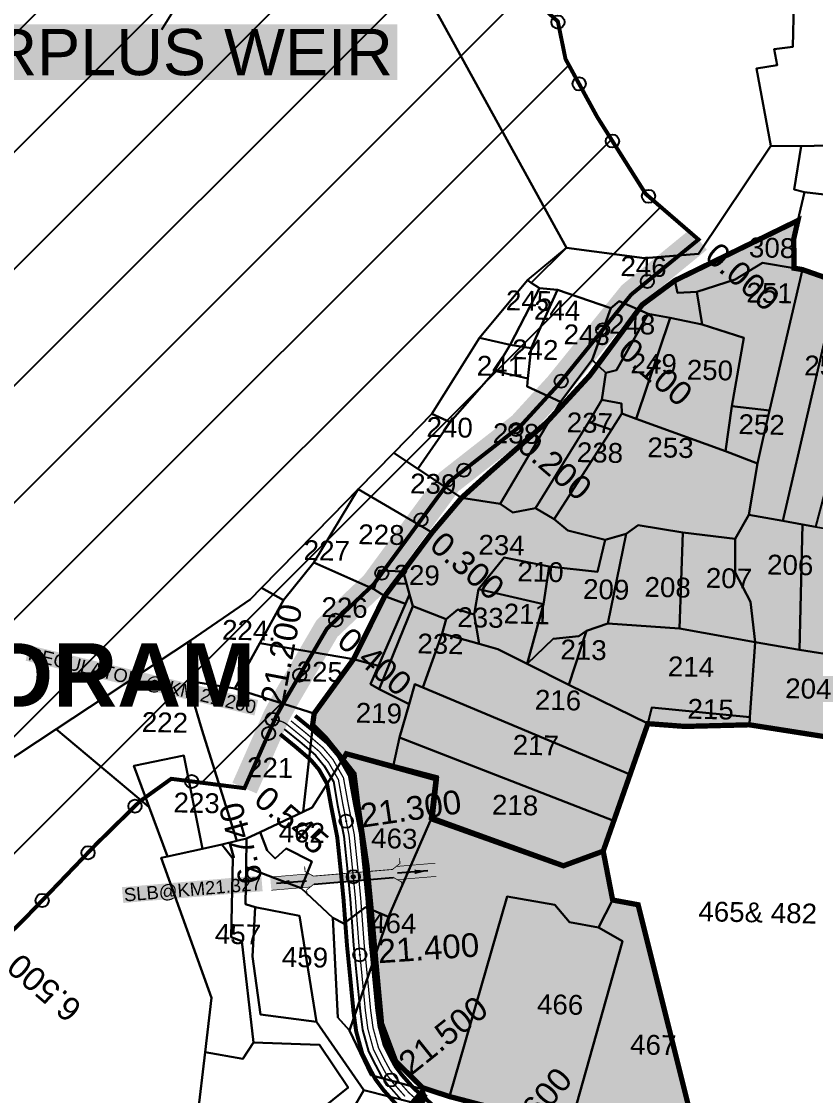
# Model space of a CAD drawing. Header units: millimetres. Extents: x 191342 to 235284, y 1600297 to 1616674.
# Drawn here: x 193199 to 193800, y 1608904 to 1609716 of the extents above; entities that cross this region are included whole.
import ezdxf
from ezdxf.enums import TextEntityAlignment as Align

# ---------------------------------------------------------------- set-up
doc = ezdxf.new("R2010")
doc.units = ezdxf.units.MM
doc.header["$LTSCALE"] = 15
doc.header["$PDMODE"] = 32
doc.header["$PDSIZE"] = 10
doc.linetypes.add('ACAD_ISO02W100', pattern=[15, 12, -3])
doc.linetypes.add('HIDDEN2', pattern=[0.1875, 0.125, -0.0625])
for name, color, linetype in [('CANAL1', 7, 'Continuous'), ('CSMark', 72, 'Continuous'), ('PLOT', 7, 'Continuous'), ('PLOT NO', 7, 'Continuous'), ('PLOTS NO', 7, 'Continuous'), ('STRUCTURE', 5, 'Continuous'), ('TEXT', 1, 'Continuous'), ('text2', 7, 'Continuous'), ('WUA-10', 3, 'Continuous')]:
    doc.layers.add(name, color=color, linetype=linetype)
doc.styles.get("Standard").update_dxf_attribs({"font": 'arial.ttf'})
doc.dimstyles.get("Standard").update_dxf_attribs({"dimtxt": 0.18, "dimasz": 0.18, "dimexe": 0.18, "dimexo": 0.0625, "dimgap": 0.09, "dimtad": 0, "dimtih": 1, "dimtoh": 1, "dimdec": 4, "dimzin": 0, "dimdsep": 46, "dimtxsty": 'Standard', "dimcen": 0.09, "dimadec": 0, "dimazin": 0, "dimtfac": 1, "dimtdec": 4, "dimtofl": 0, "dimtmove": 0, "dimatfit": 3, "dimfxl": 1, "dimtolj": 1, "dimtzin": 0, "dimarcsym": 0})

# ---------------------------------------------------------------- blocks, each defined once
blk = doc.blocks.new('DROP')
h = blk.add_hatch()
h.set_pattern_fill('ANSI31', color=1, scale=10, angle=45)
h.set_pattern_definition([(90, (-324.4107, -25.7687), (-1.25, 0), [])])
h.paths.add_polyline_path([(-9.85, -4.34), (-13.79, 4.09), (13.79, 4.09), (10.24, -4.34)])
at = {"layer": 'STRUCTURE', "color": 5, "const_width": 0.49}
blk.add_lwpolyline([(-9.85, -4.34), (-13.79, 4.09), (13.79, 4.09), (10.24, -4.34), (-9.85, -4.34)], dxfattribs=at)
at = {"layer": 'STRUCTURE', "color": 5}
blk.add_circle((0, 0), 1.33, dxfattribs=at)
blk = doc.blocks.new('SLB')
at = {"layer": 'STRUCTURE'}
h = blk.add_hatch(dxfattribs=at)
h.set_pattern_fill('DOTS', color=6, scale=20, angle=320.37225, style=0)
h.set_pattern_definition([(320.372247934, (-159.4327, -72.9564), (1.2786241598, 0.5641323054), [0, -1.25])])
h.paths.add_polyline_path([(769699.52, 1706871.07), (769699.52, 1706861.07), (769729.11, 1706861.07), (769732.11, 1706863.07), (769792.11, 1706863.07), (769795.11, 1706861.07), (769824.69, 1706861.07), (769824.69, 1706871.07), (769795.11, 1706871.07), (769792.11, 1706869.07), (769732.11, 1706869.07), (769729.11, 1706871.07)])
at = {"layer": 'STRUCTURE', "color": 6, "const_width": 0.628}
for points in [[(769726.11, 1706877.07), (769726.11, 1706873.07), (769732.11, 1706869.07), (769792.11, 1706869.07), (769798.11, 1706873.07), (769798.11, 1706877.07)], [(769726.11, 1706855.07), (769726.11, 1706859.07), (769732.11, 1706863.07), (769792.11, 1706863.07), (769798.11, 1706859.07), (769798.11, 1706855.07)]]:
    blk.add_lwpolyline(points, dxfattribs=at)
at = {"layer": 'STRUCTURE', "color": 6, "linetype": 'ACAD_ISO02W100', "ltscale": 0.5, "const_width": 0.5}
for points in [[(769699.52, 1706871.07), (769729.11, 1706871.07)], [(769795.11, 1706871.07), (769824.69, 1706871.07)], [(769699.52, 1706861.07), (769729.11, 1706861.07)], [(769795.11, 1706861.07), (769824.69, 1706861.07)]]:
    blk.add_lwpolyline(points, dxfattribs=at)
at = {"layer": 'STRUCTURE', "color": 6}
blk.add_lwpolyline([(769732.11, 1706863.07), (769792.11, 1706863.07)], dxfattribs=at)
blk.add_lwpolyline([(769732.11, 1706863.07), (769792.11, 1706863.07)], dxfattribs=at)
at = {"layer": 'STRUCTURE', "color": 0}
blk.add_circle((769762.11, 1706866.07), 1.24, dxfattribs=at)
for points in [[(769703.75, 1706866.05), (769726.66, 1706866.05)], [(769818.63, 1706865.84), (769795.72, 1706865.84)]]:
    blk.add_leader(points, dimstyle='Standard', override={"dimasz": 10, "dimgap": 0.09, "dimtad": 0}, dxfattribs=at)

msp = doc.modelspace()

# ---------------------------------------------------------------- hatches: boundary and pattern name
at = {"layer": 'PLOTS NO'}
h = msp.add_hatch(color=2, dxfattribs=at)
h.dxf.hatch_style = 1
h.paths.add_polyline_path([(193442.35, 1609157.61), (193429.78, 1609173.27), (193419.49, 1609183.56), (193420.69, 1609192.51), (193450.46, 1609233.57), (193474.08, 1609281.33), (193509.79, 1609329.29), (193532, 1609355.49), (193554.09, 1609375.49), (193596.56, 1609412.79), (193629.07, 1609448.16), (193668.65, 1609501.6), (193693.46, 1609519.95), (193786.41, 1609565.33), (193783.24, 1609551.43), (193783.5, 1609529.25), (193789.9, 1609528.18), (193816.92, 1609518.73), (193839.94, 1609529.99), (193896.16, 1609527.01), (193902.51, 1609536.79), (193911.02, 1609575.24), (193931.04, 1609593.73), (193964.21, 1609601.24), (193981.52, 1609672.37), (193990.33, 1609707.95), (193991.56, 1609712.93), (193994.44, 1609724.55), (193966.74, 1609733.32), (193967.18, 1609743.5), (193956.59, 1609748.68), (193955.5, 1609764.14), (193938.55, 1609775.08), (193948.55, 1609798.06), (193993.94, 1609870.63), (193991.7, 1609870.58), (193994.87, 1609886.77), (193992.78, 1609904.16), (194044.59, 1610081.21), (194092.21, 1610175.75), (194220.55, 1610128.75), (194256.38, 1610234.09), (194308.65, 1610389.49), (194313.47, 1610396.71), (194200.34, 1610426.08), (194210.63, 1610447.24), (194288.7, 1610525.37), (194354.14, 1610539.99), (194439.49, 1610536.43), (194599.07, 1610492.79), (194856.55, 1610435.72), (194884.36, 1610428), (194906.71, 1610392.5), (194977, 1610379.98), (195009.57, 1610357.8), (195049.73, 1610283.78), (195088.78, 1610244.56), (195116.49, 1610225.3), (195226.69, 1610097.24), (195307.68, 1610114.83), (195352.72, 1610082.86), (195290.03, 1609881.65), (195232.03, 1609652.19), (195187.62, 1609592.51), (195161.42, 1609593.17), (195087.1, 1609557.62), (194894.56, 1609445.46), (194654.43, 1609330.45), (194434.19, 1609235.61), (194427.14, 1609226.17), (194153.25, 1609110.5), (194123, 1609108.03), (194056.88, 1609117.35), (194014.04, 1609120.53), (194003.82, 1609115.48), (193995.7, 1609111.47), (193960.7, 1609132.31), (193938.52, 1609145.52), (193917.79, 1609152.05), (193894.67, 1609159.33), (193816.35, 1609173.46), (193749.68, 1609183.93), (193700.9, 1609182.7), (193672.97, 1609184.8), (193659.47, 1609146.25), (193647.2, 1609111.23), (193639.19, 1609088.38), (193609.1, 1609077.3), (193509.33, 1609113.42), (193513, 1609143.95), (193480.42, 1609152.44), (193444.97, 1609162.02)])
at = {"layer": 'PLOTS NO', "true_color": 0xcd6928}
h = msp.add_hatch(color=32, dxfattribs=at)
h.dxf.hatch_style = 1
h.paths.add_polyline_path([(193442.35, 1609157.61), (193444.97, 1609162.02), (193513.11, 1609143.03), (193509.83, 1609112.63), (193609.1, 1609077.3), (193639.19, 1609088.38), (193646.34, 1609051.39), (193665.56, 1609047.85), (193704.04, 1608894.04), (193767.45, 1608879.69), (193842.97, 1608865.08), (193854.55, 1608946.05), (193894.67, 1609159.33), (193938.52, 1609145.52), (193960.7, 1609132.31), (193995.7, 1609111.47), (194003.82, 1609115.48), (194014.04, 1609120.53), (194056.88, 1609117.35), (194123, 1609108.03), (194153.25, 1609110.5), (194290.2, 1609168.34), (194427.14, 1609226.17), (194434.19, 1609235.61), (194654.43, 1609330.45), (194859.96, 1609428.97), (194894.56, 1609445.46), (194990.83, 1609501.54), (195087.1, 1609557.62), (195159.91, 1609592.5), (195187.62, 1609592.51), (195232.03, 1609652.19), (195290.03, 1609881.65), (195297.96, 1609910.23), (195352.72, 1610082.86), (195397.75, 1610050.89), (195395.78, 1609857.43), (195578.44, 1609792.04), (195672.39, 1609692.76), (195681.2, 1609662.81), (195696.78, 1609609.72), (195683.38, 1609599.99), (195679.81, 1609563.16), (195739.43, 1609555), (195799.31, 1609499.17), (195775.09, 1609488.9), (195798.11, 1609472.17), (195767.22, 1609328.19), (195766.14, 1609316.13), (195831.51, 1609301.59), (195814.81, 1609219.54), (195683, 1609243.19), (195513.75, 1609271.97), (195403.22, 1609292.5), (195413.36, 1609280.73), (195373.27, 1609156.23), (195223.23, 1609180.99), (195265.43, 1609308.08), (195178.1, 1609326.52), (195053.82, 1609347.99), (194985.25, 1609362.23), (194872.43, 1609374.91), (194840.15, 1609331.75), (194812.13, 1609275.65), (194671.59, 1609273.26), (194603.81, 1609272.11), (194554.42, 1609259.93), (194549.42, 1609205.75), (194532.92, 1609125.34), (194519.41, 1609059.22), (194549.26, 1609049.16), (194540.56, 1608998.2), (194528.52, 1608937.88), (194517.78, 1608883.33), (194503.23, 1608809.33), (194492.83, 1608756.47), (194475.45, 1608661.05), (194388.7, 1608276.34), (194349.56, 1608281.28), (194258.18, 1608299.51), (194223.85, 1608299.34), (194196.82, 1608304.62), (194147.15, 1608311.28), (194162.42, 1608412.8), (194017.2, 1608440.69), (194135.05, 1608553.07), (194222.4, 1608660.4), (194168.19, 1608670.22), (194150.63, 1608688.54), (194105.62, 1608681.86), (194056.8, 1608707.12), (194024.86, 1608745.93), (193994.46, 1608751.06), (193964.44, 1608753.04), (193951.43, 1608752.87), (193927.28, 1608756.97), (193877.53, 1608759.36), (193835.2, 1608773.27), (193804.52, 1608786.48), (193756.59, 1608790.18), (193716.88, 1608800.89), (193653.24, 1608846.65), (193613.99, 1608878.89), (193522.96, 1608902.79), (193502.64, 1608909.42), (193482.3, 1608929.49), (193471.63, 1608957.92), (193463.43, 1609047.95), (193460.68, 1609076.76), (193453.57, 1609124.6), (193450.84, 1609146.74)])
at = {"layer": 'text2'}
h = msp.add_hatch(dxfattribs=at)
h.set_pattern_fill('ANSI31', color=4, scale=500)
h.set_pattern_definition([(45, (0, 0), (-44.1941738, 44.1941738), [])])
edge = h.paths.add_edge_path()
edge.add_line((193072.05, 1608656.2), (193075.28, 1608621.83))
edge.add_line((193075.28, 1608621.83), (193042.39, 1608618.79))
edge.add_line((193042.39, 1608618.79), (193015.61, 1608619.68))
edge.add_line((193015.61, 1608619.68), (192949.44, 1608658.96))
edge.add_line((192949.44, 1608658.96), (192892.07, 1608627.02))
edge.add_line((192892.07, 1608627.02), (192853.74, 1608638.83))
edge.add_line((192853.74, 1608638.83), (192798.67, 1608651.13))
edge.add_line((192798.67, 1608651.13), (192758.48, 1608663.09))
edge.add_line((192758.48, 1608663.09), (192721.69, 1608669.17))
edge.add_line((192721.69, 1608669.17), (192705.88, 1608683.9))
edge.add_line((192705.88, 1608683.9), (192657.04, 1608714.68))
edge.add_line((192657.04, 1608714.68), (192602.32, 1608754.3))
edge.add_line((192602.32, 1608754.3), (192542.1, 1608775.73))
edge.add_line((192542.1, 1608775.73), (192520.3, 1608776.21))
edge.add_line((192520.3, 1608776.21), (192471.88, 1608777.71))
edge.add_line((192471.88, 1608777.71), (192439.92, 1608775.34))
edge.add_line((192439.92, 1608775.34), (192405.02, 1608805.48))
edge.add_line((192405.02, 1608805.48), (192393.17, 1608813.43))
edge.add_line((192393.17, 1608813.43), (192368.97, 1608835.67))
edge.add_line((192368.97, 1608835.67), (192367.9, 1608882.49))
edge.add_line((192367.9, 1608882.49), (192336.61, 1608896.37))
edge.add_line((192336.61, 1608896.37), (192298.69, 1608890.65))
edge.add_line((192298.69, 1608890.65), (192274.08, 1608887.85))
edge.add_line((192274.08, 1608887.85), (192256.6, 1608886.33))
edge.add_line((192256.6, 1608886.33), (192234.46, 1608878.84))
edge.add_line((192234.46, 1608878.84), (192201.57, 1608883.79))
edge.add_line((192201.57, 1608883.79), (192176.85, 1608883.63))
edge.add_line((192176.85, 1608883.63), (192136.41, 1608872.91))
edge.add_line((192136.41, 1608872.91), (192103.13, 1608858.75))
edge.add_line((192103.13, 1608858.75), (192083.85, 1608858.3))
edge.add_line((192083.85, 1608858.3), (192056.62, 1608858.22))
edge.add_line((192056.62, 1608858.22), (192027.85, 1608853.66))
edge.add_line((192027.85, 1608853.66), (192004.14, 1608850.88))
edge.add_line((192004.14, 1608850.88), (191961.46, 1608844.48))
edge.add_line((191961.46, 1608844.48), (191925.58, 1608862.58))
edge.add_line((191925.58, 1608862.58), (191922.14, 1608900.33))
edge.add_line((191922.14, 1608900.33), (191921.3, 1608916.95))
edge.add_line((191921.3, 1608916.95), (191910.64, 1608933.44))
edge.add_line((191910.64, 1608933.44), (191890.62, 1608967.72))
edge.add_line((191890.62, 1608967.72), (191872.12, 1608984.11))
edge.add_line((191872.12, 1608984.11), (191854.42, 1609014.38))
edge.add_line((191854.42, 1609014.38), (191851.38, 1609024.45))
edge.add_line((191851.38, 1609024.45), (191818.6, 1609043.26))
edge.add_line((191818.6, 1609043.26), (191782.08, 1609046.69))
edge.add_line((191782.08, 1609046.69), (191721.66, 1609055.32))
edge.add_line((191721.66, 1609055.32), (191722.78, 1609083.08))
edge.add_line((191722.78, 1609083.08), (191733.48, 1609097.41))
edge.add_line((191733.48, 1609097.41), (191756.57, 1609102.36))
edge.add_line((191756.57, 1609102.36), (191790.26, 1609100.7))
edge.add_line((191790.26, 1609100.7), (191807.12, 1609105.32))
edge.add_line((191807.12, 1609105.32), (191819.56, 1609128.76))
edge.add_line((191819.56, 1609128.76), (191835.35, 1609157.15))
edge.add_line((191835.35, 1609157.15), (191841.01, 1609181.5))
edge.add_line((191841.01, 1609181.5), (191850.91, 1609209.88))
edge.add_line((191850.91, 1609209.88), (191853.45, 1609233.05))
edge.add_line((191853.45, 1609233.05), (191867.34, 1609284.93))
edge.add_line((191867.34, 1609284.93), (191827.96, 1609327.39))
edge.add_line((191827.96, 1609327.39), (191830.22, 1609387.27))
edge.add_line((191830.22, 1609387.27), (191823.93, 1609442.21))
edge.add_line((191823.93, 1609442.21), (191795.65, 1609460.03))
edge.add_line((191795.65, 1609460.03), (191760.6, 1609492.94))
edge.add_line((191760.6, 1609492.94), (191738.2, 1609501.15))
edge.add_line((191738.2, 1609501.15), (191742.76, 1609520.01))
edge.add_line((191742.76, 1609520.01), (191777.19, 1609530.24))
edge.add_line((191777.19, 1609530.24), (191809.97, 1609535.79))
edge.add_line((191809.97, 1609535.79), (191808.59, 1609546.4))
edge.add_line((191808.59, 1609546.4), (191793.37, 1609554.52))
edge.add_line((191793.37, 1609554.52), (191744.79, 1609552.8))
edge.add_line((191744.79, 1609552.8), (191742.21, 1609587.51))
edge.add_line((191742.21, 1609587.51), (191724.03, 1609621.57))
edge.add_line((191724.03, 1609621.57), (191693.64, 1609625.43))
edge.add_line((191693.64, 1609625.43), (191662.74, 1609631.28))
edge.add_line((191662.74, 1609631.28), (191670.91, 1609668.85))
edge.add_line((191670.91, 1609668.85), (191677.14, 1609703.67))
edge.add_line((191677.14, 1609703.67), (191680.61, 1609721.32))
edge.add_line((191680.61, 1609721.32), (191670.2, 1609735.33))
edge.add_line((191670.2, 1609735.33), (191651.54, 1609752.23))
edge.add_line((191651.54, 1609752.23), (191636.32, 1609772.5))
edge.add_line((191636.32, 1609772.5), (191622.61, 1609793.34))
edge.add_line((191622.61, 1609793.34), (191625.37, 1609821.12))
edge.add_line((191625.37, 1609821.12), (191607.52, 1609854.83))
edge.add_line((191607.52, 1609854.83), (191604.27, 1609880.59))
edge.add_line((191604.27, 1609880.59), (191609.1, 1609905.36))
edge.add_line((191609.1, 1609905.36), (191612.55, 1609933.89))
edge.add_line((191612.55, 1609933.89), (191617.24, 1609953.94))
edge.add_line((191617.24, 1609953.94), (191630.08, 1609971.96))
edge.add_line((191630.08, 1609971.96), (191643.02, 1609989.6))
edge.add_line((191643.02, 1609989.6), (191660.61, 1610009.35))
edge.add_line((191660.61, 1610009.35), (191670.26, 1610024.86))
edge.add_line((191670.26, 1610024.86), (191668.91, 1610040.8))
edge.add_line((191668.91, 1610040.8), (191673.2, 1610058.29))
edge.add_line((191673.2, 1610058.29), (191664.42, 1610071.01))
edge.add_line((191664.42, 1610071.01), (191646.73, 1610076.85))
edge.add_line((191646.73, 1610076.85), (191637.24, 1610085.51))
edge.add_line((191637.24, 1610085.51), (191634.71, 1610104.6))
edge.add_line((191634.71, 1610104.6), (191609.1, 1610118.76))
edge.add_line((191609.1, 1610118.76), (191585.79, 1610125.28))
edge.add_line((191585.79, 1610125.28), (191589.02, 1610149.98))
edge.add_line((191589.02, 1610149.98), (191620.37, 1610172.58))
edge.add_line((191620.37, 1610172.58), (191625.85, 1610190.05))
edge.add_line((191625.85, 1610190.05), (191626.19, 1610214.55))
edge.add_line((191626.19, 1610214.55), (191615.41, 1610231.61))
edge.add_line((191615.41, 1610231.61), (191643.75, 1610246.44))
edge.add_line((191643.75, 1610246.44), (191669.05, 1610277.82))
edge.add_line((191669.05, 1610277.82), (191680.99, 1610313.95))
edge.add_line((191680.99, 1610313.95), (191690.16, 1610341.87))
edge.add_line((191690.16, 1610341.87), (191702.03, 1610357.42))
edge.add_line((191702.03, 1610357.42), (191716.14, 1610371.11))
edge.add_line((191716.14, 1610371.11), (191735.48, 1610396.51))
edge.add_line((191735.48, 1610396.51), (191756.57, 1610382.7))
edge.add_line((191756.57, 1610382.7), (191782.46, 1610374.53))
edge.add_line((191782.46, 1610374.53), (191802.13, 1610362.76))
edge.add_line((191802.13, 1610362.76), (191842.14, 1610347.11))
edge.add_line((191842.14, 1610347.11), (191868.89, 1610345.34))
edge.add_line((191868.89, 1610345.34), (191901.3, 1610350.74))
edge.add_line((191901.3, 1610350.74), (191930.61, 1610356.75))
edge.add_line((191930.61, 1610356.75), (191953.21, 1610354.87))
edge.add_line((191953.21, 1610354.87), (191976.85, 1610353.41))
edge.add_line((191976.85, 1610353.41), (192006.98, 1610343.79))
edge.add_line((192006.98, 1610343.79), (192038.37, 1610333.33))
edge.add_line((192038.37, 1610333.33), (192079.66, 1610334.9))
edge.add_line((192079.66, 1610334.9), (192089.43, 1610316.14))
edge.add_line((192089.43, 1610316.14), (192094.88, 1610295.17))
edge.add_line((192094.88, 1610295.17), (192093.65, 1610291.58))
edge.add_line((192093.65, 1610291.58), (192100.93, 1610264.89))
edge.add_line((192100.93, 1610264.89), (192129.49, 1610247.8))
edge.add_line((192129.49, 1610247.8), (192137.5, 1610245.31))
edge.add_line((192137.5, 1610245.31), (192189.8, 1610251.48))
edge.add_line((192189.8, 1610251.48), (192224.36, 1610253.74))
edge.add_line((192224.36, 1610253.74), (192256.48, 1610231.04))
edge.add_line((192256.48, 1610231.04), (192268.58, 1610202.59))
edge.add_line((192268.58, 1610202.59), (192283.42, 1610167.31))
edge.add_line((192283.42, 1610167.31), (192317.05, 1610125.16))
edge.add_line((192317.05, 1610125.16), (192322.88, 1610097.14))
edge.add_line((192322.88, 1610097.14), (192326.05, 1610079.28))
edge.add_line((192326.05, 1610079.28), (192335.8, 1610052.72))
edge.add_line((192335.8, 1610052.72), (192343.38, 1610033.27))
edge.add_line((192343.38, 1610033.27), (192359.05, 1610012.11))
edge.add_line((192359.05, 1610012.11), (192381.54, 1609993.94))
edge.add_line((192381.54, 1609993.94), (192396.26, 1609968.45))
edge.add_line((192396.26, 1609968.45), (192410.12, 1609944.81))
edge.add_line((192410.12, 1609944.81), (192419.59, 1609926.49))
edge.add_line((192419.59, 1609926.49), (192428.72, 1609900.31))
edge.add_line((192428.72, 1609900.31), (192450.64, 1609888.19))
edge.add_line((192450.64, 1609888.19), (192471.55, 1609862.56))
edge.add_line((192471.55, 1609862.56), (192496.7, 1609835.53))
edge.add_line((192496.7, 1609835.53), (192518.82, 1609827.13))
edge.add_line((192518.82, 1609827.13), (192550.34, 1609809.48))
edge.add_line((192550.34, 1609809.48), (192574.96, 1609795.94))
edge.add_line((192574.96, 1609795.94), (192625.04, 1609796.05))
edge.add_line((192625.04, 1609796.05), (192673.22, 1609796.39))
edge.add_line((192673.22, 1609796.39), (192701.91, 1609802.07))
edge.add_line((192701.91, 1609802.07), (192737.26, 1609810.17))
edge.add_line((192737.26, 1609810.17), (192760.8, 1609813.73))
edge.add_line((192760.8, 1609813.73), (192792.64, 1609816.14))
edge.add_line((192792.64, 1609816.14), (192813.16, 1609819.64))
edge.add_line((192813.16, 1609819.64), (192846.57, 1609813.45))
edge.add_line((192846.57, 1609813.45), (192872.51, 1609801.98))
edge.add_line((192872.51, 1609801.98), (192906.76, 1609777.22))
edge.add_line((192906.76, 1609777.22), (192940.77, 1609753.47))
edge.add_line((192940.77, 1609753.47), (193011.91, 1609739.43))
edge.add_line((193011.91, 1609739.43), (193119.89, 1609772.07))
edge.add_line((193119.89, 1609772.07), (193170.77, 1609790.48))
edge.add_line((193170.77, 1609790.48), (193208.41, 1609810.57))
edge.add_line((193208.41, 1609810.57), (193274.26, 1609804.2))
edge.add_line((193274.26, 1609804.2), (193309.33, 1609812.23))
edge.add_line((193309.33, 1609812.23), (193337.29, 1609849.12))
edge.add_line((193337.29, 1609849.12), (193358.22, 1609865.48))
edge.add_line((193358.22, 1609865.48), (193385.1, 1609884.16))
edge.add_line((193385.1, 1609884.16), (193413.72, 1609895.94))
edge.add_line((193413.72, 1609895.94), (193423.62, 1609890.19))
edge.add_line((193423.62, 1609890.19), (193426.77, 1609881))
edge.add_line((193426.77, 1609881), (193432.41, 1609869.31))
edge.add_line((193432.41, 1609869.31), (193451.38, 1609861.08))
edge.add_line((193451.38, 1609861.08), (193442.21, 1609849.59))
edge.add_line((193442.21, 1609849.59), (193418.39, 1609838.09))
edge.add_line((193418.39, 1609838.09), (193404.54, 1609819.03))
edge.add_line((193404.54, 1609819.03), (193401.94, 1609801.71))
edge.add_line((193401.94, 1609801.71), (193407.75, 1609786.67))
edge.add_line((193407.75, 1609786.67), (193415.02, 1609776.76))
edge.add_line((193415.02, 1609776.76), (193417.07, 1609772.91))
edge.add_line((193417.07, 1609772.91), (193431.6, 1609763.36))
edge.add_line((193431.6, 1609763.36), (193473.4, 1609758.74))
edge.add_line((193473.4, 1609758.74), (193515.34, 1609752.65))
edge.add_line((193515.34, 1609752.65), (193544.76, 1609745.7))
edge.add_line((193544.76, 1609745.7), (193584.28, 1609734.74))
edge.add_line((193584.28, 1609734.74), (193604.91, 1609715.83))
edge.add_line((193604.91, 1609715.83), (193610.7, 1609687.46))
edge.add_line((193610.7, 1609687.46), (193634.7, 1609643.58))
edge.add_line((193634.7, 1609643.58), (193671.39, 1609585.36))
edge.add_line((193671.39, 1609585.36), (193711.23, 1609550.94))
edge.add_line((193711.23, 1609550.94), (193660.37, 1609509.33))
edge.add_line((193660.37, 1609509.33), (193604.93, 1609440.8))
edge.add_line((193604.93, 1609440.8), (193577.02, 1609410.26))
edge.add_line((193577.02, 1609410.26), (193522.56, 1609367.67))
edge.add_line((193522.56, 1609367.67), (193465.76, 1609290.32))
edge.add_line((193465.76, 1609290.32), (193430.38, 1609256.74))
edge.add_line((193430.38, 1609256.74), (193400.32, 1609205.41))
edge.add_line((193400.32, 1609205.41), (193392.37, 1609191.12))
edge.add_line((193392.37, 1609191.12), (193368, 1609136))
edge.add_line((193368, 1609136), (193312.62, 1609143.08))
edge.add_line((193312.62, 1609143.08), (193288.88, 1609126.02))
edge.add_line((193288.88, 1609126.02), (193256.48, 1609094.21))
edge.add_line((193256.48, 1609094.21), (193201.65, 1609037.09))
edge.add_line((193201.65, 1609037.09), (193156.58, 1608992.89))
edge.add_line((193156.58, 1608992.89), (193130.7, 1608961.01))
edge.add_line((193130.7, 1608961.01), (193105.08, 1608918.7))
edge.add_line((193105.08, 1608918.7), (193096.96, 1608902.24))
edge.add_line((193096.96, 1608902.24), (193072.05, 1608822.46))
edge.add_line((193072.05, 1608822.46), (193066.01, 1608759.03))
edge.add_line((193066.01, 1608759.03), (193069.03, 1608705.88))
edge.add_line((193069.03, 1608705.88), (193071.87, 1608658.62))
h.paths.add_polyline_path([(192550.08, 1609414.37), (192865.25, 1609414.37), (192865.25, 1609486.49), (192550.08, 1609486.49)], flags=24)

# ---------------------------------------------------------------- linework, layer by layer
at = {"color": 5, "const_width": 3, "elevation": 248.5}
msp.add_lwpolyline([(193584.28, 1609734.74), (193604.91, 1609715.83), (193610.7, 1609687.46), (193634.7, 1609643.58), (193671.39, 1609585.36), (193711.23, 1609550.94), (193660.37, 1609509.33), (193604.93, 1609440.8), (193577.02, 1609410.26), (193522.56, 1609367.67), (193465.76, 1609290.32), (193430.38, 1609256.74), (193400.32, 1609205.41), (193392.37, 1609191.12), (193368, 1609136), (193312.62, 1609143.08), (193288.88, 1609126.02), (193256.48, 1609094.21), (193201.65, 1609037.09), (193156.58, 1608992.89)], dxfattribs=at)
at = {"color": 5, "elevation": 248.5}
for points in [[(193584.28, 1609734.74, 3, 3, 0), (193604.91, 1609715.83, 3, 3, 0), (193610.7, 1609687.46, 3, 3, 0), (193634.7, 1609643.58, 3, 3, 0), (193671.39, 1609585.36, 3, 3, 0), (193711.23, 1609550.94, 0, 0, 0)], [(193368, 1609136, 3, 3, 0), (193312.62, 1609143.08, 3, 3, 0), (193288.88, 1609126.02, 3, 3, 0), (193256.48, 1609094.21, 3, 3, 0), (193201.65, 1609037.09, 3, 3, 0), (193156.58, 1608992.89, 3, 3, 0), (193130.7, 1608961.01, 3, 3, 0), (193105.08, 1608918.7, 3, 3, 0), (193096.96, 1608902.24, 3, 3, 0), (193072.05, 1608822.46, 3, 3, 0)]]:
    msp.add_lwpolyline(points, format="xyseb", dxfattribs=at)
at = {"color": 1}
msp.add_lwpolyline([(193711.23, 1609550.94, 20, 20, 0), (193660.37, 1609509.33, 20, 20, 0), (193604.93, 1609440.8, 20, 20, 0), (193577.02, 1609410.26, 20, 20, 0), (193522.56, 1609367.67, 20, 20, 0), (193465.76, 1609290.32, 20, 20, 0), (193430.38, 1609256.74, 20, 20, 0), (193400.32, 1609205.41, 20, 20, 0), (193392.37, 1609191.12, 20, 20, 0), (193368, 1609136, 20, 20, 0), (193368, 1609136, 0, 0, 0)], format="xyseb", dxfattribs=at)
msp.add_lwpolyline([(193711.23, 1609550.94, 20, 20, 0), (193660.37, 1609509.33, 20, 20, 0), (193604.93, 1609440.8, 20, 20, 0), (193577.02, 1609410.26, 20, 20, 0), (193522.56, 1609367.67, 20, 20, 0), (193465.76, 1609290.32, 20, 20, 0), (193430.38, 1609256.74, 20, 20, 0), (193400.32, 1609205.41, 20, 20, 0), (193392.37, 1609191.12, 20, 20, 0), (193368, 1609136, 20, 20, 0), (193368, 1609136, 0, 0, 0)], format="xyseb", dxfattribs=at)
at = {"color": 3}
for p in [(193604.99, 1609715.41, 248.5), (193621.01, 1609668.62, 248.5), (193646.14, 1609625.42, 248.5), (193673.39, 1609583.63, 248.5), (193386.28, 1609177.35), (193328.1, 1609141.1, 248.5), (193285.2, 1609122.41, 248.5), (193249.73, 1609087.18, 248.5), (193215.1, 1609051.11, 248.5)]:
    msp.add_point(p, dxfattribs=at)
at = {"color": 2}
for p in [(193672.53, 1609519.28), (193638.8, 1609482.68), (193607.36, 1609443.8), (193573.27, 1609407.32), (193533.88, 1609376.52), (193501.47, 1609338.95), (193471.87, 1609298.65), (193436.99, 1609263.01), (193409.72, 1609221.46), (193386.28, 1609177.35)]:
    msp.add_point(p, dxfattribs=at)
at = {"layer": 'CANAL1', "color": 1, "linetype": 'HIDDEN2', "ltscale": 4, "const_width": 1}
msp.add_lwpolyline([(193389, 1609188), (193395.85, 1609186.55), (193398.76, 1609185.16), (193400.61, 1609183.81), (193412.45, 1609174.14), (193424.48, 1609163.78), (193431.64, 1609155.33), (193439.02, 1609142.45), (193442.36, 1609123.89), (193447.06, 1609100.23), (193449.83, 1609073.43), (193451.86, 1609052.48), (193454.48, 1609017.74), (193455.26, 1609009.92), (193456.75, 1608995.06), (193459.37, 1608967.92), (193461.25, 1608954), (193465.55, 1608938.27), (193470.51, 1608928.3), (193474.62, 1608920.71), (193479.87, 1608913.61), (193489.44, 1608902.82)], dxfattribs=at)
at = {"layer": 'CANAL1', "color": 5, "const_width": 1}
msp.add_lwpolyline([(193403.14, 1609186.91), (193415.02, 1609177.21), (193427.32, 1609166.6), (193434.92, 1609157.64), (193442.83, 1609143.84), (193446.3, 1609124.63), (193451.02, 1609100.82), (193453.82, 1609073.83), (193455.85, 1609052.82), (193458.46, 1609018.09), (193460.73, 1608995.46), (193463.34, 1608968.38), (193465.17, 1608954.8), (193469.31, 1608939.7), (193474.06, 1608930.14), (193478, 1608922.86), (193482.98, 1608916.13), (193492.28, 1608905.65), (193506.45, 1608893.05)], dxfattribs=at)
at = {"layer": 'CANAL1', "color": 200, "const_width": 3}
for points in [[(193406.3, 1609190.78), (193418.23, 1609181.04), (193430.89, 1609170.14), (193439.03, 1609160.52), (193447.6, 1609145.57), (193451.21, 1609125.56), (193455.97, 1609101.57), (193458.79, 1609074.33), (193460.83, 1609053.25), (193463.44, 1609018.52), (193465.71, 1608995.94), (193468.31, 1608968.95), (193470.08, 1608955.79), (193474, 1608941.49), (193478.5, 1608932.45), (193482.23, 1608925.55), (193486.87, 1608919.28), (193495.82, 1608909.19), (193509.6, 1608896.94)], [(193394.91, 1609176.84), (193406.66, 1609167.25), (193418.07, 1609157.42), (193424.24, 1609150.14), (193430.43, 1609139.32), (193433.52, 1609122.21), (193438.15, 1609098.88), (193440.88, 1609072.54), (193442.9, 1609051.7), (193445.51, 1609016.95), (193447.79, 1608994.18), (193450.43, 1608966.88), (193452.41, 1608952.2), (193457.1, 1608935.05), (193462.52, 1608924.16), (193467.01, 1608915.86), (193472.88, 1608907.94), (193483.06, 1608896.45)]]:
    msp.add_lwpolyline(points, dxfattribs=at)
at = {"layer": 'CANAL1', "color": 5}
msp.add_lwpolyline([(193398.08, 1609180.71), (193409.87, 1609171.08), (193421.63, 1609160.95), (193428.35, 1609153.02), (193435.2, 1609141.06), (193438.43, 1609123.14), (193443.1, 1609099.63), (193445.85, 1609073.03), (193447.88, 1609052.13), (193450.49, 1609017.39), (193452.77, 1608994.67), (193455.39, 1608967.46), (193457.32, 1608953.2), (193461.79, 1608936.84), (193466.96, 1608926.46), (193471.23, 1608918.55), (193476.76, 1608911.09), (193486.61, 1608899.99)], dxfattribs=at)
at = {"layer": 'PLOT'}
for points in [[(193146, 1609841.83), (193320.74, 1609794.3), (193412.25, 1609770.72), (193499.67, 1609748.19), (193611.41, 1609544.77), (193584.64, 1609518.07), (193582.02, 1609520.2), (193547.82, 1609479.38), (193545.6, 1609476.72), (193509.73, 1609419.17), (193480.9, 1609389.69), (193453.85, 1609362.04), (193453.85, 1609362.04), (193434.02, 1609341.77), (193380.98, 1609287.47), (193372.36, 1609278.65), (193327.3, 1609247.75), (193225.65, 1609180.7), (193125.2, 1609114.44)], [(193783.25, 1609729.53), (193782.63, 1609696.61), (193768.33, 1609695.04), (193770.66, 1609682.8), (193754.96, 1609680.23), (193765.98, 1609621.75), (193711.25, 1609540.08), (193670.33, 1609536.83), (193611.41, 1609544.77), (193499.67, 1609748.19)], [(193994.44, 1609724.55), (193991.56, 1609712.93), (193990.33, 1609707.95), (193981.52, 1609672.37), (193964.21, 1609601.24), (193936.34, 1609617.51), (193925.06, 1609602.16), (193903.35, 1609610.33), (193893.66, 1609597.52), (193871.28, 1609609.09), (193828.36, 1609622.55), (193788.78, 1609621.54), (193765.98, 1609621.75), (193754.96, 1609680.23), (193770.66, 1609682.8), (193768.33, 1609695.04), (193782.63, 1609696.61), (193783.25, 1609729.53)], [(192845.28, 1608751.5), (192981.6, 1608935.84), (192996.49, 1608957.24), (193082.96, 1609081.54), (193125.2, 1609114.44), (193225.65, 1609180.7), (193295.93, 1609121.71), (193309.7, 1609084.36), (193304.98, 1609083.34), (193343, 1608977.46), (193338.35, 1608936.37), (193332.45, 1608887.43)], [(193704.04, 1608894.04), (193665.56, 1609047.85), (193646.34, 1609051.39), (193635.59, 1609030.53), (193613.69, 1609034.58), (193602.75, 1609047.83), (193566.53, 1609053.98), (193522.96, 1608902.79), (193463.63, 1608918.85), (193447.3, 1608952.85), (193476.93, 1609038.82), (193509.33, 1609113.42), (193609.1, 1609077.3), (193639.19, 1609088.38), (193647.2, 1609111.23), (193659.47, 1609146.25), (193672.97, 1609184.8), (193700.9, 1609182.7), (193749.68, 1609183.93), (193816.35, 1609173.46), (193894.67, 1609159.33), (193854.55, 1608946.05), (193854.55, 1608946.05), (193842.97, 1608865.08)], [(193410.44, 1608880.6), (193446.5, 1608909.68), (193424.75, 1608941.99), (193374.75, 1608943.72), (193366.05, 1609020.4), (193358.04, 1609023.27), (193359.07, 1609082.92), (193350.92, 1609093.33), (193362.29, 1609096.09), (193369.54, 1609097.85), (193369.2, 1609076.27), (193368.77, 1609048.28), (193376.13, 1609045.88), (193373.99, 1609008.68), (193380.02, 1608964.81), (193422.53, 1608959.2), (193458.23, 1608907.52), (193434.72, 1608866.97)], [(193608.41, 1608869.58), (193458.23, 1608907.52), (193422.53, 1608959.2), (193409.64, 1609039.34), (193376.13, 1609045.88), (193368.77, 1609048.28), (193369.2, 1609076.27), (193385.61, 1609069.91), (193410.98, 1609060.4), (193434.73, 1609037.91), (193438.53, 1608962.45), (193447.3, 1608952.85), (193463.63, 1608918.85), (193522.96, 1608902.79)], [(193332.45, 1608887.43), (193338.35, 1608936.37), (193366.87, 1608931.33), (193374.75, 1608943.72), (193424.75, 1608941.99), (193446.5, 1608909.68), (193410.44, 1608880.6)]]:
    msp.add_lwpolyline(points, dxfattribs=at)
at = {"layer": 'PLOT', "color": 11, "linetype": 'Continuous'}
for points in [[(193754.96, 1609680.23), (193770.66, 1609682.8), (193768.33, 1609695.04), (193782.63, 1609696.61), (193783.25, 1609729.53)], [(193994.44, 1609724.55), (193991.56, 1609712.93), (193990.33, 1609707.95), (193981.52, 1609672.37), (193964.21, 1609601.24), (193936.34, 1609617.51), (193925.06, 1609602.16), (193903.35, 1609610.33), (193893.66, 1609597.52), (193871.28, 1609609.09), (193828.36, 1609622.55), (193788.78, 1609621.54), (193765.98, 1609621.75), (193754.96, 1609680.23)]]:
    msp.add_lwpolyline(points, dxfattribs=at)
at = {"layer": 'PLOT'}
for points in [[(193611.41, 1609544.77), (193670.33, 1609536.83), (193711.25, 1609540.08), (193765.98, 1609621.75), (193788.78, 1609621.54), (193783.55, 1609588.84), (193791.28, 1609586.66), (193786.41, 1609565.33), (193693.46, 1609519.95), (193695.24, 1609510.58), (193709.85, 1609511.39), (193713.98, 1609486.62), (193689.86, 1609491.66), (193673.16, 1609494.83), (193651.25, 1609504.38), (193645.01, 1609499), (193604.55, 1609512.94), (193590.93, 1609514.27), (193584.64, 1609518.07), (193582.02, 1609520.2), (193611.41, 1609544.77)], [(193788.78, 1609621.54), (193788.78, 1609621.54), (193828.36, 1609622.55), (193871.28, 1609609.09), (193863.99, 1609578.16), (193791.28, 1609586.66), (193783.55, 1609588.84), (193788.78, 1609621.54)], [(193896.16, 1609527.01), (193839.94, 1609529.99), (193816.92, 1609518.73), (193789.9, 1609528.18), (193783.5, 1609529.25), (193783.24, 1609551.43), (193786.41, 1609565.33), (193791.28, 1609586.66), (193863.99, 1609578.16), (193911.02, 1609575.24), (193902.51, 1609536.79), (193896.16, 1609527.01)], [(193786.41, 1609565.33), (193783.24, 1609551.43), (193783.5, 1609529.25), (193759.59, 1609533.27), (193739.04, 1609520.79), (193709.85, 1609511.39), (193695.24, 1609510.58), (193693.46, 1609519.95), (193786.41, 1609565.33)], [(193584.64, 1609518.07), (193582.02, 1609520.2), (193611.41, 1609544.77), (193584.64, 1609518.07)], [(193736.39, 1609424.86), (193745.49, 1609476.68), (193745.49, 1609476.68), (193713.98, 1609486.62), (193709.85, 1609511.39), (193739.04, 1609520.79), (193759.59, 1609533.27), (193783.5, 1609529.25), (193789.9, 1609528.18), (193764.85, 1609421.59), (193736.39, 1609424.86)], [(193775, 1609338.23), (193749.33, 1609342.68), (193755.85, 1609381.54), (193759.93, 1609399.7), (193764.85, 1609421.59), (193789.9, 1609528.18), (193816.92, 1609518.73), (193775, 1609338.23)], [(193799.71, 1609333.65), (193789.85, 1609335.38), (193775, 1609338.23), (193816.92, 1609518.73), (193839.94, 1609529.99), (193836.28, 1609511.3), (193806.77, 1609360.71), (193806.3, 1609358.31), (193799.71, 1609333.65)], [(193590.93, 1609514.27), (193568.89, 1609471.32), (193545.6, 1609476.72), (193547.82, 1609479.38), (193582.02, 1609520.2), (193584.64, 1609518.07), (193590.93, 1609514.27)], [(193547.82, 1609479.38), (193582.02, 1609520.2), (193584.64, 1609518.07), (193582.02, 1609520.2), (193547.82, 1609479.38)], [(193604.55, 1609512.94), (193584.67, 1609468.77), (193568.89, 1609471.32), (193590.93, 1609514.27), (193604.55, 1609512.94)], [(193645.01, 1609499), (193630.75, 1609459.9), (193606.94, 1609428.14), (193581.64, 1609439.83), (193582.27, 1609445.86), (193584.67, 1609468.77), (193604.55, 1609512.94), (193645.01, 1609499)], [(193673.16, 1609494.83), (193649.27, 1609452.2), (193641.2, 1609450.16), (193630.75, 1609459.9), (193645.01, 1609499), (193651.25, 1609504.38), (193673.16, 1609494.83)], [(193689.86, 1609491.66), (193664, 1609415.4), (193653.33, 1609419.27), (193653.08, 1609426.82), (193638.24, 1609429.67), (193641.2, 1609450.16), (193649.27, 1609452.2), (193673.16, 1609494.83), (193689.86, 1609491.66)], [(193713.98, 1609486.62), (193745.49, 1609476.68), (193736.39, 1609424.86), (193731.77, 1609390.81), (193664, 1609415.4), (193689.86, 1609491.66), (193713.98, 1609486.62)], [(193556.16, 1609450.24), (193523.5, 1609412.89), (193509.73, 1609419.17), (193545.6, 1609476.72), (193568.89, 1609471.32), (193557.12, 1609451.58), (193557.12, 1609451.58), (193556.16, 1609450.24)], [(193568.89, 1609471.32), (193584.67, 1609468.77), (193582.27, 1609445.86), (193557.12, 1609451.58), (193568.89, 1609471.32)], [(193561.39, 1609351), (193606.94, 1609428.14), (193630.75, 1609459.9), (193641.2, 1609450.16), (193638.24, 1609429.67), (193628.42, 1609413.05), (193588.11, 1609347.67), (193570.94, 1609344.43), (193561.39, 1609351)], [(193557.12, 1609451.58), (193582.27, 1609445.86), (193581.64, 1609439.83), (193606.94, 1609428.14), (193561.39, 1609351), (193532, 1609355.49), (193498.93, 1609377.63), (193523.5, 1609412.89), (193523.5, 1609412.89), (193556.16, 1609450.24), (193557.12, 1609451.58)], [(193628.42, 1609413.05), (193638.24, 1609429.67), (193653.08, 1609426.82), (193653.33, 1609419.27), (193645.54, 1609407.12), (193628.42, 1609413.05)], [(193731.77, 1609390.81), (193736.39, 1609424.86), (193764.85, 1609421.59), (193759.93, 1609399.7), (193755.85, 1609381.54), (193731.77, 1609390.81)], [(193509.73, 1609419.17), (193523.5, 1609412.89), (193498.93, 1609377.63), (193480.9, 1609389.69), (193509.73, 1609419.17)], [(193588.11, 1609347.67), (193588.11, 1609347.67), (193628.42, 1609413.05), (193645.54, 1609407.12), (193602.18, 1609339.47), (193588.11, 1609347.67)], [(193699.35, 1609329.25), (193665.64, 1609334.98), (193656.6, 1609328.43), (193640.77, 1609323.74), (193612.33, 1609330.94), (193602.18, 1609339.47), (193645.54, 1609407.12), (193653.33, 1609419.27), (193664, 1609415.4), (193731.77, 1609390.81), (193755.85, 1609381.54), (193749.33, 1609342.68), (193738.96, 1609324.67), (193699.35, 1609329.25)], [(193498.93, 1609377.63), (193532, 1609355.49), (193509.79, 1609329.29), (193453.85, 1609362.04), (193480.9, 1609389.69), (193498.93, 1609377.63), (193498.93, 1609377.63)], [(193498.93, 1609377.63), (193498.6, 1609377.71), (193480.9, 1609389.69), (193498.93, 1609377.63)], [(193453.85, 1609362.04), (193420.4, 1609306.56), (193397.55, 1609278.1), (193380.98, 1609287.47), (193434.02, 1609341.77), (193453.85, 1609362.04)], [(193453.85, 1609362.04), (193509.79, 1609329.29), (193487.87, 1609299.92), (193469.91, 1609300.68), (193465.76, 1609286.54), (193420.4, 1609306.56), (193453.85, 1609362.04)], [(193487.87, 1609299.92), (193509.79, 1609329.29), (193532, 1609355.49), (193561.39, 1609351), (193570.94, 1609344.43), (193588.11, 1609347.67), (193602.18, 1609339.47), (193612.33, 1609330.94), (193640.77, 1609323.74), (193634.84, 1609299.66), (193598.32, 1609303.61), (193564.31, 1609310.55), (193544.9, 1609286.58), (193541.65, 1609267.3), (193529.29, 1609271.03), (193520.56, 1609263.87), (193495.24, 1609273.75), (193492.78, 1609282.47), (193487.87, 1609299.92)], [(193754.11, 1609246.39), (193750.64, 1609276.9), (193739.06, 1609299.02), (193738.96, 1609324.67), (193749.33, 1609342.68), (193775, 1609338.23), (193789.85, 1609335.38), (193787.51, 1609240.66), (193754.11, 1609246.39)], [(193656.6, 1609328.43), (193665.64, 1609334.98), (193699.35, 1609329.25), (193696.89, 1609256.86), (193642.72, 1609260.67), (193656.6, 1609328.43)], [(193826.03, 1609329.02), (193822.28, 1609249.7), (193819.68, 1609235.55), (193787.51, 1609240.66), (193789.85, 1609335.38), (193799.71, 1609333.65), (193826.03, 1609329.02)], [(193640.77, 1609323.74), (193656.6, 1609328.43), (193642.72, 1609260.67), (193626.57, 1609255.08), (193620.8, 1609250.91), (193601.27, 1609248.97), (193581.83, 1609229.98), (193594.06, 1609275.28), (193598.32, 1609303.61), (193634.84, 1609299.66), (193640.77, 1609323.74)], [(193696.89, 1609256.86), (193699.35, 1609329.25), (193738.96, 1609324.67), (193739.06, 1609299.02), (193750.64, 1609276.9), (193754.11, 1609246.39), (193696.89, 1609256.86)], [(193544.9, 1609286.58), (193564.31, 1609310.55), (193598.32, 1609303.61), (193594.06, 1609275.28), (193544.9, 1609286.58)], [(193379.59, 1609245.56), (193397.55, 1609278.1), (193420.4, 1609306.56), (193465.76, 1609286.54), (193474.08, 1609281.33), (193450.46, 1609233.57), (193379.59, 1609245.56)], [(193489.7, 1609275.36), (193480.11, 1609279.02), (193474.08, 1609281.33), (193465.76, 1609286.54), (193469.91, 1609300.68), (193487.87, 1609299.92), (193492.78, 1609282.47), (193489.7, 1609275.36)], [(193327.3, 1609247.75), (193372.36, 1609278.65), (193372.36, 1609278.65), (193380.98, 1609287.47), (193397.55, 1609278.1), (193379.59, 1609245.56), (193360.76, 1609211.45), (193328.28, 1609216.56), (193327.3, 1609247.75)], [(193495.24, 1609273.75), (193469.94, 1609210.77), (193463.31, 1609214.6), (193469.34, 1609228.48), (193489.7, 1609275.36), (193492.78, 1609282.47), (193495.24, 1609273.75)], [(193581.83, 1609229.98), (193559.55, 1609241.2), (193545.31, 1609245.21), (193541.65, 1609267.3), (193544.9, 1609286.58), (193594.06, 1609275.28), (193581.83, 1609229.98)], [(193489.7, 1609275.36), (193469.34, 1609228.48), (193450.46, 1609233.57), (193474.08, 1609281.33), (193480.11, 1609279.02), (193489.7, 1609275.36)], [(193495.24, 1609273.75), (193520.56, 1609263.87), (193517.52, 1609253.04), (193502.86, 1609212.04), (193496.76, 1609214.6), (193492.46, 1609199.51), (193469.94, 1609210.77), (193495.24, 1609273.75)], [(193520.56, 1609263.87), (193529.29, 1609271.03), (193541.65, 1609267.3), (193545.31, 1609245.21), (193517.52, 1609253.04), (193520.56, 1609263.87)], [(193642.72, 1609260.67), (193696.89, 1609256.86), (193754.11, 1609246.39), (193750.09, 1609189.73), (193676.02, 1609197.07), (193672.97, 1609184.8), (193613.22, 1609214.16), (193626.57, 1609255.08), (193642.72, 1609260.67)], [(193672.97, 1609184.8), (193659.47, 1609146.25), (193502.86, 1609212.04), (193517.52, 1609253.04), (193545.31, 1609245.21), (193559.55, 1609241.2), (193581.83, 1609229.98), (193613.22, 1609214.16), (193672.97, 1609184.8)], [(193581.83, 1609229.98), (193601.27, 1609248.97), (193620.8, 1609250.91), (193626.57, 1609255.08), (193613.22, 1609214.16), (193581.83, 1609229.98)], [(193295.93, 1609121.71), (193225.65, 1609180.7), (193327.3, 1609247.75), (193328.28, 1609216.56), (193328.5, 1609205.1), (193335.72, 1609180.29), (193362.29, 1609096.09), (193350.92, 1609093.33), (193336.24, 1609090.13), (193322.24, 1609160.8), (193284.39, 1609152.99), (193295.93, 1609121.71)], [(193360.76, 1609211.45), (193379.59, 1609245.56), (193450.46, 1609233.57), (193420.69, 1609192.51), (193360.76, 1609211.45)], [(193754.11, 1609246.39), (193787.51, 1609240.66), (193819.68, 1609235.55), (193816.35, 1609173.46), (193749.68, 1609183.93), (193750.09, 1609189.73), (193754.11, 1609246.39)], [(193412.31, 1609118.12), (193420.69, 1609192.51), (193450.46, 1609233.57), (193469.34, 1609228.48), (193463.31, 1609214.6), (193469.94, 1609210.77), (193469.94, 1609210.77), (193492.46, 1609199.51), (193485.28, 1609174.28), (193480.42, 1609152.44), (193465.64, 1609156.29), (193444.97, 1609162.02), (193419.17, 1609121.37), (193412.31, 1609118.12)], [(193412.31, 1609118.12), (193379.96, 1609102.79), (193369.54, 1609097.85), (193362.29, 1609096.09), (193335.72, 1609180.29), (193328.5, 1609205.1), (193328.28, 1609216.56), (193360.76, 1609211.45), (193420.69, 1609192.51), (193412.31, 1609118.12)], [(193659.47, 1609146.25), (193647.2, 1609111.23), (193485.28, 1609174.28), (193492.46, 1609199.51), (193496.76, 1609214.6), (193502.86, 1609212.04), (193659.47, 1609146.25)], [(193749.68, 1609183.93), (193700.9, 1609182.7), (193672.97, 1609184.8), (193676.02, 1609197.07), (193750.09, 1609189.73), (193749.68, 1609183.93)], [(193749.68, 1609183.93), (193700.9, 1609182.7), (193672.97, 1609184.8), (193676.02, 1609197.07), (193750.09, 1609189.73), (193749.68, 1609183.93)], [(193672.97, 1609184.8), (193700.9, 1609182.7), (193749.68, 1609183.93), (193700.9, 1609182.7), (193672.97, 1609184.8)], [(193647.2, 1609111.23), (193639.19, 1609088.38), (193609.1, 1609077.3), (193509.33, 1609113.42), (193513, 1609143.95), (193480.42, 1609152.44), (193485.28, 1609174.28), (193647.2, 1609111.23)], [(193336.24, 1609090.13), (193309.7, 1609084.36), (193295.93, 1609121.71), (193284.39, 1609152.99), (193322.24, 1609160.8), (193336.24, 1609090.13)], [(193410.98, 1609060.4), (193419.03, 1609080.42), (193399.5, 1609090.25), (193391.26, 1609082.8), (193385.11, 1609088.76), (193379.96, 1609102.79), (193412.31, 1609118.12), (193419.17, 1609121.37), (193444.97, 1609162.02), (193465.64, 1609156.29), (193480.42, 1609152.44), (193513, 1609143.95), (193509.33, 1609113.42), (193476.93, 1609038.82), (193459.58, 1609045.91), (193443.17, 1609033.7), (193434.73, 1609037.91), (193410.98, 1609060.4)], [(193379.96, 1609102.79), (193385.11, 1609088.76), (193391.26, 1609082.8), (193399.5, 1609090.25), (193419.03, 1609080.42), (193410.98, 1609060.4), (193385.61, 1609069.91), (193369.2, 1609076.27), (193369.54, 1609097.85), (193379.96, 1609102.79)], [(193374.75, 1608943.72), (193366.87, 1608931.33), (193338.35, 1608936.37), (193343, 1608977.46), (193304.98, 1609083.34), (193309.7, 1609084.36), (193336.24, 1609090.13), (193350.92, 1609093.33), (193359.07, 1609082.92), (193358.04, 1609023.27), (193366.05, 1609020.4), (193374.75, 1608943.72)], [(193635.59, 1609030.53), (193653.76, 1609020.28), (193613.99, 1608878.89), (193522.96, 1608902.79), (193566.53, 1609053.98), (193602.75, 1609047.83), (193613.69, 1609034.58), (193635.59, 1609030.53)], [(193613.99, 1608878.89), (193653.76, 1609020.28), (193635.59, 1609030.53), (193646.34, 1609051.39), (193665.56, 1609047.85), (193704.04, 1608894.04), (193653.24, 1608846.65), (193613.99, 1608878.89)], [(193376.13, 1609045.88), (193409.64, 1609039.34), (193422.53, 1608959.2), (193380.02, 1608964.81), (193373.99, 1609008.68), (193376.13, 1609045.88)], [(193434.73, 1609037.91), (193443.17, 1609033.7), (193459.58, 1609045.91), (193476.93, 1609038.82), (193447.3, 1608952.85), (193438.53, 1608962.45), (193434.73, 1609037.91)], [(193649.45, 1608704.05), (193417.63, 1608737.66), (193417.62, 1608800.92), (193434.72, 1608866.97), (193458.23, 1608907.52), (193608.41, 1608869.58), (193646.28, 1608835.58), (193649.45, 1608704.05)]]:
    msp.add_lwpolyline(points, close=True, dxfattribs=at)
at = {"layer": 'text2', "color": 2, "linetype": 'Continuous'}
for p in [(193389, 1609188, 151), (193450.26, 1609069.03), (193455.26, 1609009.92), (193478.61, 1608915.31)]:
    msp.add_point(p, dxfattribs=at)
at = {"layer": 'text2', "color": 3, "linetype": 'Continuous'}
for p in [(193389, 1609188), (193444.93, 1609110.97)]:
    msp.add_point(p, dxfattribs=at)
at = {"layer": 'WUA-10', "color": 15, "const_width": 4}
for points in [[(193442.35, 1609157.61), (193429.78, 1609173.27), (193419.49, 1609183.56), (193420.69, 1609192.51), (193450.46, 1609233.57), (193474.08, 1609281.33), (193509.79, 1609329.29), (193532, 1609355.49), (193554.09, 1609375.49), (193596.56, 1609412.79), (193629.07, 1609448.16), (193668.65, 1609501.6), (193693.46, 1609519.95), (193786.41, 1609565.33), (193783.24, 1609551.43), (193783.5, 1609529.25), (193789.9, 1609528.18), (193816.92, 1609518.73)], [(193816.35, 1609173.46), (193749.68, 1609183.93), (193700.9, 1609182.7), (193672.97, 1609184.8), (193659.47, 1609146.25), (193647.2, 1609111.23), (193639.19, 1609088.38), (193609.1, 1609077.3), (193509.33, 1609113.42), (193513, 1609143.95), (193480.42, 1609152.44), (193444.97, 1609162.02), (193442.35, 1609157.61)], [(193442.35, 1609157.61), (193444.97, 1609162.02), (193513.11, 1609143.03), (193509.83, 1609112.63), (193609.1, 1609077.3), (193639.19, 1609088.38), (193646.34, 1609051.39), (193665.56, 1609047.85), (193704.04, 1608894.04)], [(193613.99, 1608878.89), (193522.96, 1608902.79), (193502.64, 1608909.42), (193482.3, 1608929.49), (193471.63, 1608957.92), (193463.43, 1609047.95), (193460.68, 1609076.76), (193453.57, 1609124.6), (193450.84, 1609146.74), (193442.35, 1609157.61)]]:
    msp.add_lwpolyline(points, dxfattribs=at)

# ---------------------------------------------------------------- block references
at = {"rotation": 48.61322303785363}
msp.add_blockref('DROP', (193496.59, 1608896.37), dxfattribs=at)
at = {"layer": 'STRUCTURE', "color": 0, "rotation": 4.815921628843511}
msp.add_blockref('SLB', (-430294.74, -156396.26), dxfattribs=at)

# ---------------------------------------------------------------- texts
at = {"layer": 'CSMark', "color": 1}
for s, rotation, p in [('0.000', 319.32892, (193720.81, 1609543.39)), ('0.100', 319.32892, (193654.91, 1609471.39)), ('0.200', 319.32892, (193578.79, 1609400.17)), ('0.300', 319.32892, (193512.67, 1609324.74)), ('21.200', 79.27073, (193388.64, 1609199.39, -149)), ('0.400', 319.32892, (193442.62, 1609252.31)), ('0.545', 319.32892, (193379.81, 1609132.34)), ('21.300', 8.30507, (193455.58, 1609115.02, -149)), ('6.740', 105.42406, (193373.66, 1609063.87)), ('21.400', 3.91194, (193468.68, 1609012.53)), ('6.500', 139.32892, (193240.5, 1608964.45)), ('21.500', 38.65901, (193488.15, 1608925.11)), ('21.600', 49.30858, (193560.08, 1608862.39))]:
    msp.add_text(s, height=18, rotation=rotation, dxfattribs=at).set_placement(p, align=Align.MIDDLE_LEFT)
at = {"layer": 'PLOT NO', "color": 7}
for s, p in [('308', (193749.26, 1609537.56)), ('246', (193652.09, 1609523.34)), ('251', (193747.32, 1609503.38)), ('245', (193565.5, 1609497.55)), ('244', (193586.77, 1609490.34)), ('248', (193643.47, 1609479.77)), ('243', (193609.12, 1609471.83)), ('242', (193570.21, 1609460.51)), ('241', (193543.47, 1609448.08)), ('249', (193659.74, 1609449.86)), ('254', (193791.05, 1609448.28)), ('250', (193702.24, 1609445.05)), ('240', (193505.5, 1609401.76)), ('237', (193611.46, 1609405.23)), ('252', (193741.33, 1609403.87)), ('238', (193555.64, 1609397.08)), ('238', (193619.12, 1609382.64)), ('253', (193672.43, 1609386.38)), ('239', (193493.07, 1609359.02)), ('228', (193453.88, 1609320.6)), ('227', (193412.58, 1609308.6)), ('234', (193544.72, 1609312.7)), ('210', (193574.18, 1609292.52)), ('206', (193762.96, 1609297.67)), ('229', (193480.57, 1609290.04)), ('207', (193716.62, 1609287.63)), ('209', (193623.84, 1609279.21)), ('208', (193670.31, 1609280.8)), ('226', (193426.01, 1609265.49)), ('211', (193563.8, 1609260.63)), ('233', (193528.78, 1609257.93)), ('224.', (193350.91, 1609248.36)), ('232', (193498.57, 1609237.99)), ('213', (193606.73, 1609233.5)), ('214', (193687.98, 1609220.7)), ('225', (193407.27, 1609216.96)), ('204', (193776.64, 1609204.12)), ('216', (193587.42, 1609195.45)), ('215', (193702.79, 1609188.59)), ('222', (193290.24, 1609178.6)), ('219', (193451.98, 1609185.6)), ('217', (193570.62, 1609161.41)), ('221', (193369.74, 1609144.42)), ('223', (193314.21, 1609117.74)), ('218', (193554.96, 1609116.09)), ('462', (193393.7, 1609095.32)), ('463', (193463.67, 1609090.82)), ('465& 482', (193710.99, 1609035.44)), ('464', (193462.87, 1609026.66)), ('457', (193345.48, 1609018.46)), ('459', (193396.13, 1609000.98)), ('466', (193589, 1608965.26)), ('467', (193659.4, 1608934.75))]:
    msp.add_text(s, height=15, rotation=358.79109, dxfattribs=at).set_placement(p)
at = {"layer": 'STRUCTURE', "color": 5, "insert": (193108.01, 1609710.22), "char_height": 35, "width": 371.9325, "attachment_point": 1, "bg_fill": 1, "box_fill_scale": 1.1, "bg_fill_color": 7, "bg_fill_true_color": 16777215, "bg_fill_transparency": 0}
msp.add_mtext('SURPLUS WEIR', dxfattribs=at)
at = {"layer": 'STRUCTURE', "color": 5, "char_height": 10, "attachment_point": 1, "bg_fill": 1, "box_fill_scale": 1.1, "bg_fill_color": 7, "bg_fill_true_color": 16777215, "bg_fill_transparency": 0}
for s, insert, width, rotation in [('REGULATOR @ KM 21.200', (193206.09, 1609242.86), 175.8776, 346.53197), ('SLB@KM21.327', (193276.44, 1609060.22), 103.7357, 4.81592)]:
    msp.add_mtext(s, dxfattribs=dict(at, insert=insert, width=width, rotation=rotation))
at = {"layer": 'TEXT', "insert": (192210.23, 1609245.6), "char_height": 48, "width": 1161.6805, "attachment_point": 1}
msp.add_mtext('\\pxql;{\\fArial|b1|i0|c0|p34;\\C1;VILLAGE NAME :\\C5; KAMASAMUDRAM\\P\\C1;MANDAL : \\C5;LINGALA\\P\\C1;DISTRICT : \\C5;YSR}', dxfattribs=at)

# ---------------------------------------------------------------- leaders
at = {"layer": 'text2', "color": 1}
msp.add_leader([(193418.67, 1609893.06, 248.47), (193305.39, 1609709.51, 248.47)], dimstyle='Standard', override={"dimtxt": 5, "dimasz": 50, "dimgap": 0.09, "dimtad": 0, "dimzin": 2}, dxfattribs=at)

doc.saveas('drawing.dxf')
